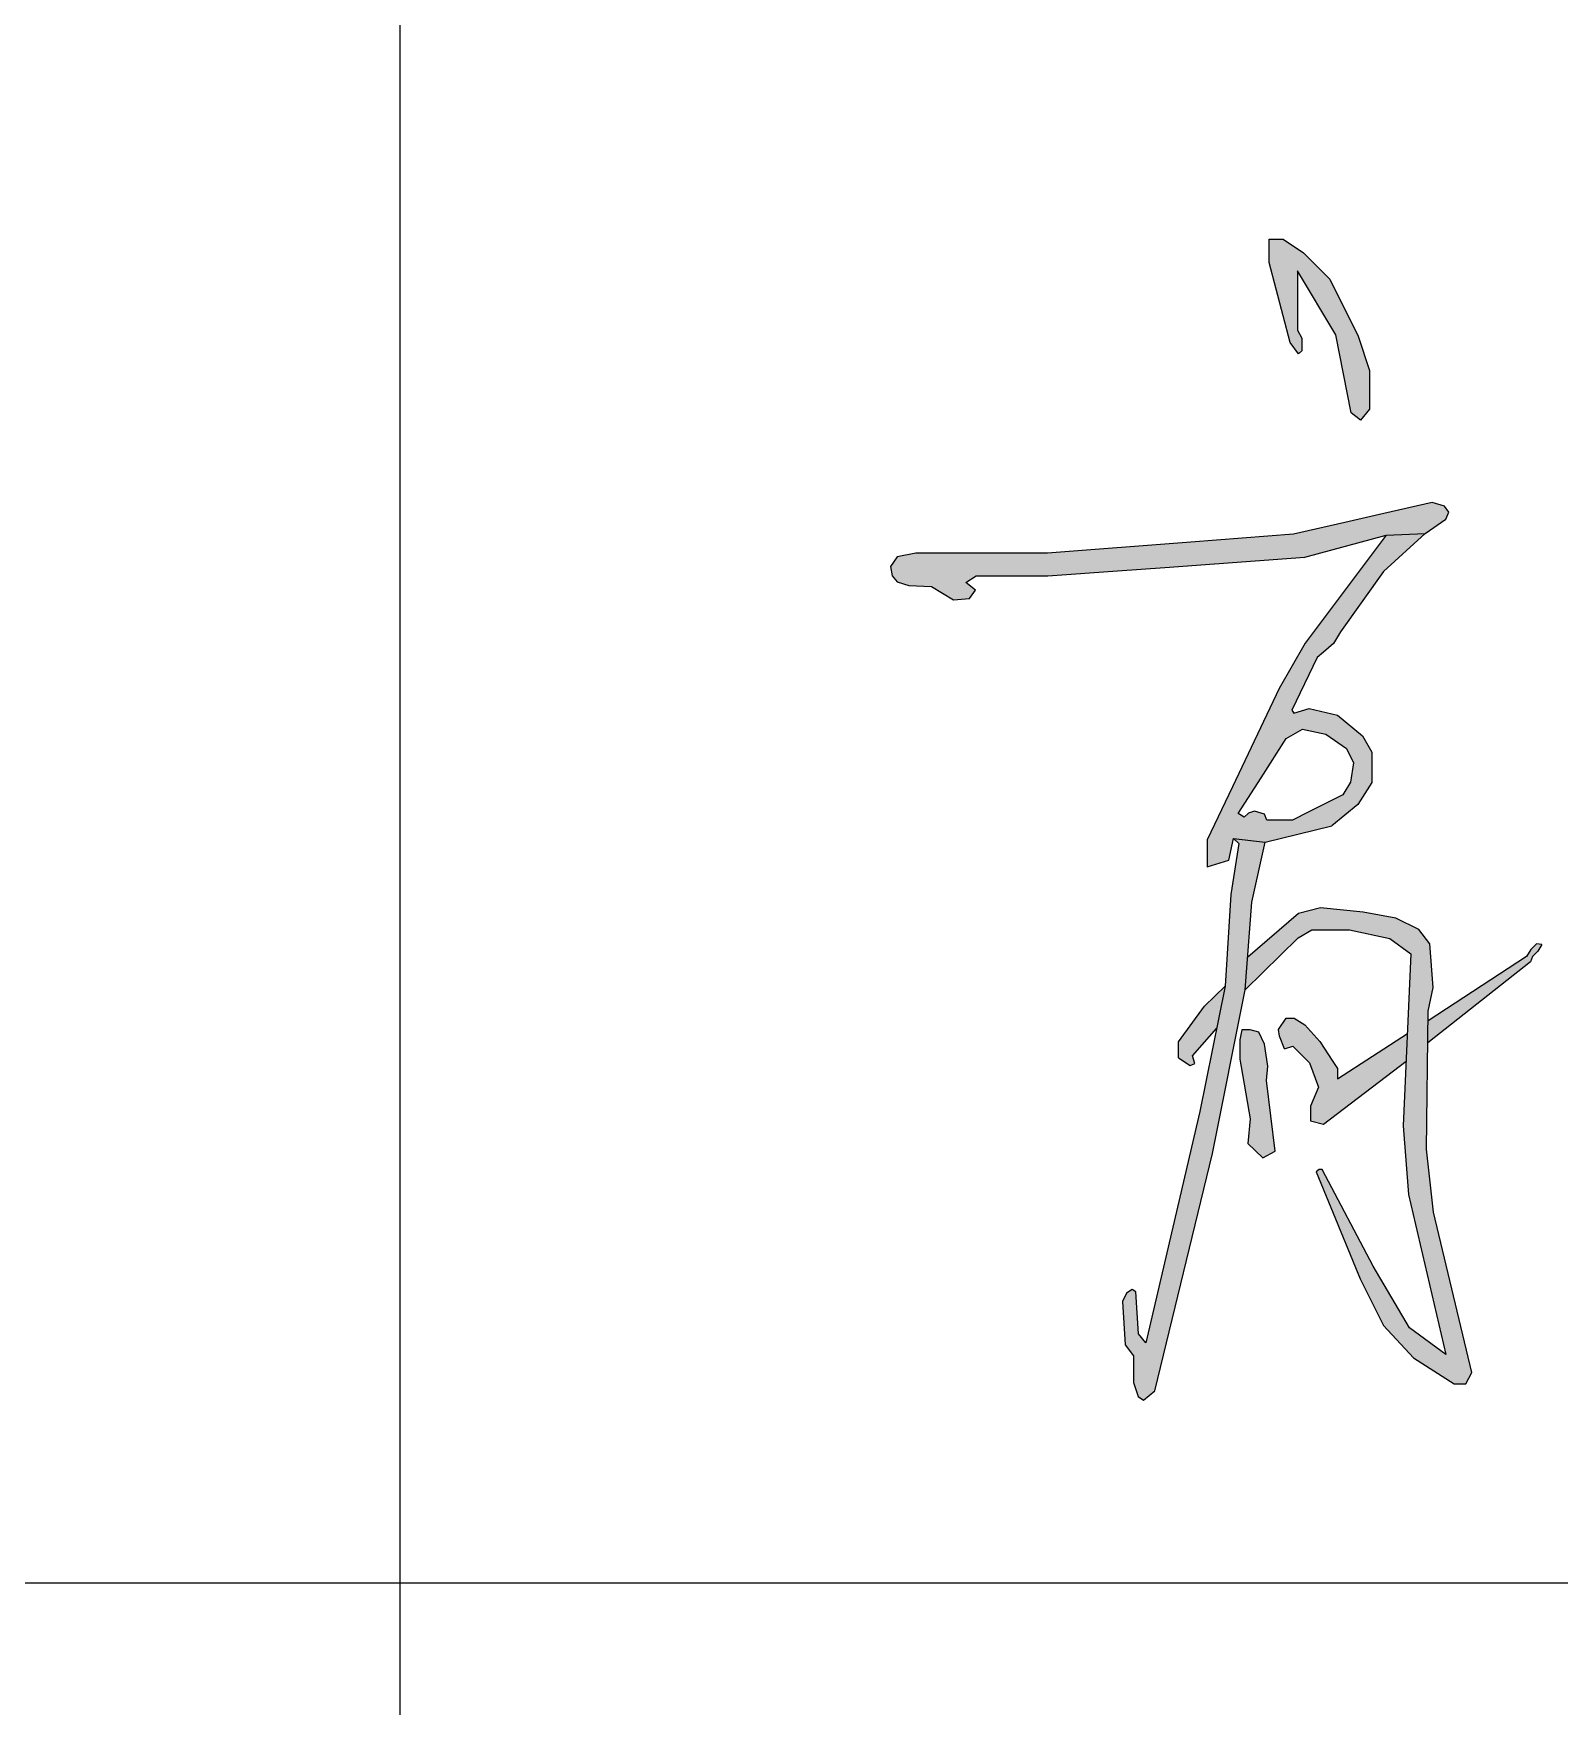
# Model space of a CAD drawing. Extents: x -417156 to 1571408, y 205758 to 1045562.
# Drawn here: x 1565358 to 1567233, y 788804 to 790860 of the extents above; entities that cross this region are included whole.
import ezdxf

# ---------------------------------------------------------------- set-up
doc = ezdxf.new("R2010")
doc.units = 0
doc.header["$LTSCALE"] = 1000
doc.header["$MEASUREMENT"] = 0
doc.layers.get('0').update_dxf_attribs({"linetype": 'CONTINUOUS'})
doc.layers.add('PUB_TITLE', color=4, linetype='CONTINUOUS')

msp = doc.modelspace()

# ---------------------------------------------------------------- hatches: boundary and pattern name
h = msp.add_hatch(color=256)
h.paths.add_polyline_path([(1566918.3, 790590.9), (1566893.1, 790607.5), (1566876, 790607.5), (1566876, 790578.9), (1566901.6, 790480.7), (1566911.9, 790466.6), (1566916.2, 790470.4), (1566916.2, 790475.9), (1566916.2, 790486.1), (1566910.7, 790495.9), (1566910.7, 790516.8), (1566910.7, 790568.8), (1566958, 790490.1), (1566976.8, 790394.3), (1566988.3, 790385.3), (1566999.1, 790398.7), (1566999.1, 790446.1), (1566985.4, 790488.4), (1566950.4, 790558.4)])
h.paths.add_polyline_path([(1567019.7, 790243.8), (1567067.5, 790245.8), (1567092.9, 790263.5), (1567096.9, 790272.2), (1567091.5, 790279.6), (1567076.2, 790284), (1567016.8, 790270.4), (1566969.1, 790259.5), (1566906, 790245.1), (1566779.5, 790235.3), (1566603.7, 790221.6), (1566441.8, 790221.6), (1566419, 790217), (1566410.7, 790205.5), (1566412.6, 790193.8), (1566418.8, 790186.5), (1566433.3, 790181.8), (1566461, 790180.6), (1566488.1, 790164.4), (1566507.6, 790165.8), (1566515.2, 790176.3), (1566503.3, 790185.8), (1566516.1, 790193.8), (1566604.1, 790193.8), (1566689.7, 790200), (1566747.6, 790204.2), (1566919.9, 790216.6)])
h.paths.add_polyline_path([(1566935, 790093.5), (1566942.5, 790099.9), (1566955.1, 790110.7), (1566963.5, 790125.1), (1567016.3, 790199), (1567067.5, 790245.8), (1567019.7, 790243.8), (1566920.3, 790111.2), (1566888.3, 790055.2), (1566830.8, 789934.5), (1566799.7, 789869.3), (1566799.7, 789836.4), (1566826.5, 789844.5), (1566832.1, 789871.1), (1566870.9, 789866.7), (1566952.8, 789886.8), (1566984.7, 789913), (1567002.1, 789939.9), (1567002.1, 789977.1), (1566990.5, 789997.4), (1566959.9, 790022.7), (1566924.9, 790030.6), (1566906.3, 790025.2), (1566903.8, 790028.6)])
h.paths.add_polyline_path([(1566917, 790005.4), (1566945.5, 789999.2), (1566971.1, 789981.6), (1566979.4, 789964.2), (1566975.9, 789940.4), (1566966.5, 789924.6), (1566946.1, 789914.4), (1566924.7, 789903.7), (1566904.4, 789893.6), (1566873.2, 789893.6), (1566870.4, 789901), (1566858, 789904.7), (1566850.5, 789902.1), (1566845.3, 789897.2), (1566837.9, 789901.9), (1566865.9, 789945.6), (1566897, 789994.1)], flags=16)
h.paths.add_polyline_path([(1566854.7, 789792.7), (1566870.9, 789866.7), (1566832.1, 789871.1), (1566838.8, 789864.7), (1566828.7, 789802.3), (1566822, 789689.6), (1566790.9, 789535.5), (1566724.2, 789251.4), (1566715.3, 789262.4), (1566712.3, 789313.8), (1566707.5, 789317), (1566700.7, 789312.2), (1566695.6, 789301.9), (1566699.1, 789248.6), (1566709.1, 789235.4), (1566709.1, 789202.6), (1566715, 789185.3), (1566721.5, 789180.9), (1566735.3, 789192.1), (1566806.1, 789484.1), (1566846.6, 789684.9)])
h.paths.add_polyline_path([(1567031.7, 789773.3), (1566991.4, 789780.6), (1566939.2, 789786), (1566911.9, 789778.7), (1566849.6, 789725.2), (1566846.6, 789684.9), (1566911.6, 789748.9), (1566928.2, 789758.8), (1566974.6, 789758.8), (1567024.2, 789748), (1567050.1, 789729.3), (1567040.7, 789517.8), (1567047.2, 789433.6), (1567093.1, 789237), (1567048.5, 789269.5), (1567003.9, 789345.3), (1566941.2, 789464.2), (1566937.4, 789464.4), (1566933.8, 789461.3), (1566987.7, 789329.8), (1567016.6, 789272.7), (1567053.4, 789233), (1567103.1, 789200.7), (1567117.6, 789200.7), (1567125, 789214.6), (1567077.7, 789411.8), (1567069.1, 789489.2), (1567071.3, 789658.9), (1567077.3, 789688), (1567073.5, 789741.5), (1567059.9, 789759.4)])
h.paths.add_polyline_path([(1566822, 789689.6), (1566796.6, 789664.9), (1566764.4, 789621.3), (1566764.4, 789601.3), (1566779, 789592), (1566784.4, 789594.4), (1566781.6, 789604.1), (1566793.6, 789617.6), (1566811.5, 789637.9)], flags=17)
h.paths.add_polyline_path([(1567044.2, 789597.4), (1567045.8, 789631.5), (1566960, 789575.8), (1566960, 789588.2), (1566954.3, 789597), (1566938.3, 789621.7), (1566919.6, 789642.2), (1566906.6, 789650.1), (1566896.9, 789650.1), (1566887.6, 789636.2), (1566888.5, 789628), (1566894.8, 789612.5), (1566905.2, 789615.9), (1566925.4, 789595.3), (1566936.6, 789565.6), (1566926.7, 789542.3), (1566926.7, 789524.2), (1566942.8, 789519.9)], flags=17)
h.paths.add_polyline_path([(1566872.8, 789573.8), (1566874.2, 789591.2), (1566870.1, 789618.3), (1566863.3, 789632.9), (1566852.5, 789635.9), (1566842.2, 789635.9), (1566840, 789623.5), (1566840, 789599.9), (1566852.4, 789526.6), (1566849.8, 789496.1), (1566868, 789478.5), (1566883.5, 789487)])
h.paths.add_polyline_path([(1567197, 789719.3), (1567199.3, 789726.1), (1567206.2, 789732.4), (1567211.1, 789740.6), (1567204.6, 789741.5), (1567197.3, 789734.8), (1567192, 789726.2), (1567071.1, 789647.1), (1567070.8, 789619.9)])
for color, points in [(250, [(1566918.3, 790590.9), (1566893.1, 790607.5), (1566876, 790607.5), (1566876, 790578.9), (1566901.6, 790480.7), (1566911.9, 790466.6), (1566916.2, 790470.4), (1566916.2, 790475.9), (1566916.2, 790486.1), (1566910.7, 790495.9), (1566910.7, 790516.8), (1566910.7, 790568.8), (1566958, 790490.1), (1566976.8, 790394.3), (1566988.3, 790385.3), (1566999.1, 790398.7), (1566999.1, 790446.1), (1566985.4, 790488.4), (1566950.4, 790558.4)]), (256, [(1566410.7, 790205.5), (1566412.6, 790193.8), (1566418.8, 790186.5), (1566433.3, 790181.8), (1566461, 790180.6), (1566488.1, 790164.4), (1566507.6, 790165.8), (1566515.2, 790176.3), (1566503.3, 790185.8), (1566516.1, 790193.8), (1566604.1, 790193.8), (1566689.7, 790200), (1566747.6, 790204.2), (1566919.9, 790216.6), (1567019.7, 790243.8), (1567067.5, 790245.8), (1567092.9, 790263.5), (1567096.9, 790272.2), (1567091.5, 790279.6), (1567076.2, 790284), (1567016.8, 790270.4), (1566969.1, 790259.5), (1566906, 790245.1), (1566779.5, 790235.3), (1566603.7, 790221.6), (1566441.8, 790221.6), (1566419, 790217)]), (256, [(1567071.1, 789647.1), (1567070.8, 789619.9), (1567197, 789719.3), (1567199.3, 789726.1), (1567206.2, 789732.4), (1567211.1, 789740.6), (1567204.6, 789741.5), (1567197.3, 789734.8), (1567192, 789726.2)])]:
    msp.add_hatch(color=color).paths.add_polyline_path(points)
h = msp.add_hatch(color=250)
h.paths.add_polyline_path([(1566747.6, 790204.2), (1566919.9, 790216.6), (1567019.7, 790243.8), (1567067.5, 790245.8), (1567092.9, 790263.5), (1567096.9, 790272.2), (1567091.5, 790279.6), (1567076.2, 790284), (1567016.8, 790270.4), (1566969.1, 790259.5), (1566906, 790245.1), (1566779.5, 790235.3), (1566603.7, 790221.6), (1566441.8, 790221.6), (1566419, 790217), (1566410.7, 790205.5), (1566412.6, 790193.8), (1566418.8, 790186.5), (1566433.3, 790181.8), (1566461, 790180.6), (1566488.1, 790164.4), (1566507.6, 790165.8), (1566515.2, 790176.3), (1566503.3, 790185.8), (1566516.1, 790193.8), (1566604.1, 790193.8), (1566689.7, 790200)])
h.paths.add_polyline_path([(1567016.3, 790199), (1567067.5, 790245.8), (1567019.7, 790243.8), (1566920.3, 790111.2), (1566888.3, 790055.2), (1566830.8, 789934.5), (1566799.7, 789869.3), (1566799.7, 789836.4), (1566826.5, 789844.5), (1566832.1, 789871.1), (1566870.9, 789866.7), (1566952.8, 789886.8), (1566984.7, 789913), (1567002.1, 789939.9), (1567002.1, 789977.1), (1566990.5, 789997.4), (1566959.9, 790022.7), (1566924.9, 790030.6), (1566906.3, 790025.2), (1566903.8, 790028.6), (1566935, 790093.5), (1566942.5, 790099.9), (1566955.1, 790110.7), (1566963.5, 790125.1)])
h.paths.add_polyline_path([(1566945.5, 789999.2), (1566971.1, 789981.6), (1566979.4, 789964.2), (1566975.9, 789940.4), (1566966.5, 789924.6), (1566946.1, 789914.4), (1566924.7, 789903.7), (1566904.4, 789893.6), (1566873.2, 789893.6), (1566870.4, 789901), (1566858, 789904.7), (1566850.5, 789902.1), (1566845.3, 789897.2), (1566837.9, 789901.9), (1566865.9, 789945.6), (1566897, 789994.1), (1566917, 790005.4)], flags=16)
h.paths.add_polyline_path([(1566870.9, 789866.7), (1566832.1, 789871.1), (1566838.8, 789864.7), (1566828.7, 789802.3), (1566822, 789689.6), (1566790.9, 789535.5), (1566724.2, 789251.4), (1566715.3, 789262.4), (1566712.3, 789313.8), (1566707.5, 789317), (1566700.7, 789312.2), (1566695.6, 789301.9), (1566699.1, 789248.6), (1566709.1, 789235.4), (1566709.1, 789202.6), (1566715, 789185.3), (1566721.5, 789180.9), (1566735.3, 789192.1), (1566806.1, 789484.1), (1566846.6, 789684.9), (1566854.7, 789792.7)])
h.paths.add_polyline_path([(1566822, 789689.6), (1566796.6, 789664.9), (1566764.4, 789621.3), (1566764.4, 789601.3), (1566779, 789592), (1566784.4, 789594.4), (1566781.6, 789604.1), (1566793.6, 789617.6), (1566811.5, 789637.9)], flags=17)
h.paths.add_polyline_path([(1567031.7, 789773.3), (1566991.4, 789780.6), (1566939.2, 789786), (1566911.9, 789778.7), (1566849.6, 789725.2), (1566846.6, 789684.9), (1566911.6, 789748.9), (1566928.2, 789758.8), (1566974.6, 789758.8), (1567024.2, 789748), (1567050.1, 789729.3), (1567040.7, 789517.8), (1567047.2, 789433.6), (1567093.1, 789237), (1567048.5, 789269.5), (1567003.9, 789345.3), (1566941.2, 789464.2), (1566937.4, 789464.4), (1566933.8, 789461.3), (1566987.7, 789329.8), (1567016.6, 789272.7), (1567053.4, 789233), (1567103.1, 789200.7), (1567117.6, 789200.7), (1567125, 789214.6), (1567077.7, 789411.8), (1567069.1, 789489.2), (1567071.3, 789658.9), (1567077.3, 789688), (1567073.5, 789741.5), (1567059.9, 789759.4)])
h.paths.add_polyline_path([(1566954.3, 789597), (1566938.3, 789621.7), (1566919.6, 789642.2), (1566906.6, 789650.1), (1566896.9, 789650.1), (1566887.6, 789636.2), (1566888.5, 789628), (1566894.8, 789612.5), (1566905.2, 789615.9), (1566925.4, 789595.3), (1566936.6, 789565.6), (1566926.7, 789542.3), (1566926.7, 789524.2), (1566942.8, 789519.9), (1567044.2, 789597.4), (1567045.8, 789631.5), (1566960, 789575.8), (1566960, 789588.2)], flags=17)
h.paths.add_polyline_path([(1567197, 789719.3), (1567199.3, 789726.1), (1567206.2, 789732.4), (1567211.1, 789740.6), (1567204.6, 789741.5), (1567197.3, 789734.8), (1567192, 789726.2), (1567071.1, 789647.1), (1567070.8, 789619.9)])
h.paths.add_polyline_path([(1566874.2, 789591.2), (1566870.1, 789618.3), (1566863.3, 789632.9), (1566852.5, 789635.9), (1566842.2, 789635.9), (1566840, 789623.5), (1566840, 789599.9), (1566852.4, 789526.6), (1566849.8, 789496.1), (1566868, 789478.5), (1566883.5, 789487), (1566872.8, 789573.8)])
h = msp.add_hatch(color=256)
h.paths.add_polyline_path([(1566903.8, 790028.6), (1566935, 790093.5), (1566942.5, 790099.9), (1566955.1, 790110.7), (1566963.5, 790125.1), (1567016.3, 790199), (1567067.5, 790245.8), (1567019.7, 790243.8), (1566920.3, 790111.2), (1566888.3, 790055.2), (1566830.8, 789934.5), (1566799.7, 789869.3), (1566799.7, 789836.4), (1566826.5, 789844.5), (1566832.1, 789871.1), (1566870.9, 789866.7), (1566952.8, 789886.8), (1566984.7, 789913), (1567002.1, 789939.9), (1567002.1, 789977.1), (1566990.5, 789997.4), (1566959.9, 790022.7), (1566924.9, 790030.6), (1566906.3, 790025.2)])
h.paths.add_polyline_path([(1566917, 790005.4), (1566945.5, 789999.2), (1566971.1, 789981.6), (1566979.4, 789964.2), (1566975.9, 789940.4), (1566966.5, 789924.6), (1566946.1, 789914.4), (1566924.7, 789903.7), (1566904.4, 789893.6), (1566873.2, 789893.6), (1566870.4, 789901), (1566858, 789904.7), (1566850.5, 789902.1), (1566845.3, 789897.2), (1566837.9, 789901.9), (1566865.9, 789945.6), (1566897, 789994.1)], flags=16)
h.paths.add_polyline_path([(1566870.9, 789866.7), (1566832.1, 789871.1), (1566838.8, 789864.7), (1566828.7, 789802.3), (1566822, 789689.6), (1566790.9, 789535.5), (1566724.2, 789251.4), (1566715.3, 789262.4), (1566712.3, 789313.8), (1566707.5, 789317), (1566700.7, 789312.2), (1566695.6, 789301.9), (1566699.1, 789248.6), (1566709.1, 789235.4), (1566709.1, 789202.6), (1566715, 789185.3), (1566721.5, 789180.9), (1566735.3, 789192.1), (1566806.1, 789484.1), (1566846.6, 789684.9), (1566854.7, 789792.7)])
h.paths.add_polyline_path([(1566911.6, 789748.9), (1566928.2, 789758.8), (1566974.6, 789758.8), (1567024.2, 789748), (1567050.1, 789729.3), (1567040.7, 789517.8), (1567047.2, 789433.6), (1567093.1, 789237), (1567048.5, 789269.5), (1567003.9, 789345.3), (1566941.2, 789464.2), (1566937.4, 789464.4), (1566933.8, 789461.3), (1566987.7, 789329.8), (1567016.6, 789272.7), (1567053.4, 789233), (1567103.1, 789200.7), (1567117.6, 789200.7), (1567125, 789214.6), (1567077.7, 789411.8), (1567069.1, 789489.2), (1567071.3, 789658.9), (1567077.3, 789688), (1567073.5, 789741.5), (1567059.9, 789759.4), (1567031.7, 789773.3), (1566991.4, 789780.6), (1566939.2, 789786), (1566911.9, 789778.7), (1566849.6, 789725.2), (1566846.6, 789684.9)])
h.paths.add_polyline_path([(1566822, 789689.6), (1566796.6, 789664.9), (1566764.4, 789621.3), (1566764.4, 789601.3), (1566779, 789592), (1566784.4, 789594.4), (1566781.6, 789604.1), (1566793.6, 789617.6), (1566811.5, 789637.9)], flags=17)
h.paths.add_polyline_path([(1566872.8, 789573.8), (1566874.2, 789591.2), (1566870.1, 789618.3), (1566863.3, 789632.9), (1566852.5, 789635.9), (1566842.2, 789635.9), (1566840, 789623.5), (1566840, 789599.9), (1566852.4, 789526.6), (1566849.8, 789496.1), (1566868, 789478.5), (1566883.5, 789487)])
h.paths.add_polyline_path([(1567044.2, 789597.4), (1567045.8, 789631.5), (1566960, 789575.8), (1566960, 789588.2), (1566954.3, 789597), (1566938.3, 789621.7), (1566919.6, 789642.2), (1566906.6, 789650.1), (1566896.9, 789650.1), (1566887.6, 789636.2), (1566888.5, 789628), (1566894.8, 789612.5), (1566905.2, 789615.9), (1566925.4, 789595.3), (1566936.6, 789565.6), (1566926.7, 789542.3), (1566926.7, 789524.2), (1566942.8, 789519.9)], flags=17)

# ---------------------------------------------------------------- linework, layer by layer
for p, q in [((1566876, 790578.9), (1566876, 790607.5)), ((1566876, 790607.5), (1566893.1, 790607.5)), ((1566893.1, 790607.5), (1566918.3, 790590.9)), ((1566901.6, 790480.7), (1566876, 790578.9)), ((1566918.3, 790590.9), (1566950.4, 790558.4)), ((1566958, 790490.1), (1566910.7, 790568.8)), ((1566910.7, 790568.8), (1566910.7, 790516.8)), ((1566950.4, 790558.4), (1566985.4, 790488.4)), ((1566910.7, 790516.8), (1566910.7, 790495.9)), ((1566910.7, 790495.9), (1566916.2, 790486.1)), ((1566911.9, 790466.6), (1566901.6, 790480.7)), ((1566916.2, 790486.1), (1566916.2, 790475.9)), ((1566916.2, 790475.9), (1566916.2, 790470.4)), ((1566976.8, 790394.3), (1566958, 790490.1)), ((1566985.4, 790488.4), (1566999.1, 790446.1)), ((1566916.2, 790470.4), (1566911.9, 790466.6)), ((1566999.1, 790446.1), (1566999.1, 790398.7)), ((1566988.3, 790385.3), (1566976.8, 790394.3)), ((1566999.1, 790398.7), (1566988.3, 790385.3)), ((1567016.8, 790270.4), (1566969.1, 790259.5)), ((1567076.2, 790284), (1567016.8, 790270.4)), ((1567091.5, 790279.6), (1567076.2, 790284)), ((1567096.9, 790272.2), (1567091.5, 790279.6)), ((1567092.9, 790263.5), (1567096.9, 790272.2)), ((1566969.1, 790259.5), (1566906, 790245.1)), ((1567067.5, 790245.8), (1567092.9, 790263.5)), ((1566779.5, 790235.3), (1566603.7, 790221.6)), ((1566906, 790245.1), (1566779.5, 790235.3)), ((1566919.9, 790216.6), (1567019.7, 790243.8)), ((1567019.7, 790243.8), (1566920.3, 790111.2)), ((1567067.5, 790245.8), (1567016.3, 790199)), ((1567019.7, 790243.8), (1567067.5, 790245.8)), ((1566419, 790217), (1566410.7, 790205.5)), ((1566441.8, 790221.6), (1566419, 790217)), ((1566603.7, 790221.6), (1566441.8, 790221.6)), ((1566747.6, 790204.2), (1566919.9, 790216.6)), ((1566410.7, 790205.5), (1566412.6, 790193.8)), ((1566412.6, 790193.8), (1566418.8, 790186.5)), ((1566418.8, 790186.5), (1566433.3, 790181.8)), ((1566503.3, 790185.8), (1566516.1, 790193.8)), ((1566515.2, 790176.3), (1566503.3, 790185.8)), ((1566516.1, 790193.8), (1566604.1, 790193.8)), ((1566604.1, 790193.8), (1566689.7, 790200)), ((1566689.7, 790200), (1566747.6, 790204.2)), ((1567016.3, 790199), (1566963.5, 790125.1)), ((1566433.3, 790181.8), (1566461, 790180.6)), ((1566461, 790180.6), (1566488.1, 790164.4)), ((1566488.1, 790164.4), (1566507.6, 790165.8)), ((1566507.6, 790165.8), (1566515.2, 790176.3)), ((1566963.5, 790125.1), (1566955.1, 790110.7)), ((1566920.3, 790111.2), (1566888.3, 790055.2)), ((1566955.1, 790110.7), (1566942.5, 790099.9)), ((1566935, 790093.5), (1566903.8, 790028.6)), ((1566942.5, 790099.9), (1566935, 790093.5)), ((1566888.3, 790055.2), (1566830.8, 789934.5)), ((1566903.8, 790028.6), (1566906.3, 790025.2)), ((1566906.3, 790025.2), (1566924.9, 790030.6)), ((1566924.9, 790030.6), (1566959.9, 790022.7)), ((1566959.9, 790022.7), (1566990.5, 789997.4)), ((1566897, 789994.1), (1566917, 790005.4)), ((1566917, 790005.4), (1566945.5, 789999.2)), ((1566865.9, 789945.6), (1566897, 789994.1)), ((1566945.5, 789999.2), (1566971.1, 789981.6)), ((1566971.1, 789981.6), (1566979.4, 789964.2)), ((1566990.5, 789997.4), (1567002.1, 789977.1)), ((1566979.4, 789964.2), (1566975.9, 789940.4)), ((1567002.1, 789977.1), (1567002.1, 789939.9)), ((1566837.9, 789901.9), (1566865.9, 789945.6)), ((1566975.9, 789940.4), (1566966.5, 789924.6)), ((1567002.1, 789939.9), (1566984.7, 789913)), ((1566830.8, 789934.5), (1566799.7, 789869.3)), ((1566966.5, 789924.6), (1566946.1, 789914.4)), ((1566845.3, 789897.2), (1566837.9, 789901.9)), ((1566850.5, 789902.1), (1566845.3, 789897.2)), ((1566858, 789904.7), (1566850.5, 789902.1)), ((1566870.4, 789901), (1566858, 789904.7)), ((1566873.2, 789893.6), (1566870.4, 789901)), ((1566924.7, 789903.7), (1566904.4, 789893.6)), ((1566946.1, 789914.4), (1566924.7, 789903.7)), ((1566984.7, 789913), (1566952.8, 789886.8)), ((1566870.9, 789866.7), (1566952.8, 789886.8)), ((1566904.4, 789893.6), (1566873.2, 789893.6)), ((1566799.7, 789869.3), (1566799.7, 789836.4)), ((1566826.5, 789844.5), (1566832.1, 789871.1)), ((1566838.8, 789864.7), (1566828.7, 789802.3)), ((1566832.1, 789871.1), (1566870.9, 789866.7)), ((1566832.1, 789871.1), (1566838.8, 789864.7)), ((1566854.7, 789792.7), (1566870.9, 789866.7)), ((1566799.7, 789836.4), (1566826.5, 789844.5)), ((1566828.7, 789802.3), (1566822, 789689.6)), ((1566846.6, 789684.9), (1566854.7, 789792.7)), ((1566911.9, 789778.7), (1566849.6, 789725.2)), ((1566939.2, 789786), (1566911.9, 789778.7)), ((1566991.4, 789780.6), (1566939.2, 789786)), ((1567031.7, 789773.3), (1566991.4, 789780.6)), ((1566911.6, 789748.9), (1566928.2, 789758.8)), ((1566928.2, 789758.8), (1566974.6, 789758.8)), ((1566974.6, 789758.8), (1567024.2, 789748)), ((1567059.9, 789759.4), (1567031.7, 789773.3)), ((1567073.5, 789741.5), (1567059.9, 789759.4)), ((1566846.6, 789684.9), (1566911.6, 789748.9)), ((1567024.2, 789748), (1567050.1, 789729.3)), ((1567077.3, 789688), (1567073.5, 789741.5)), ((1567197.3, 789734.8), (1567192, 789726.2)), ((1567204.6, 789741.5), (1567197.3, 789734.8)), ((1567211.1, 789740.6), (1567204.6, 789741.5)), ((1567211.1, 789740.6), (1567206.2, 789732.4)), ((1567050.1, 789729.3), (1567040.7, 789517.8)), ((1567197, 789719.3), (1567070.8, 789619.9)), ((1567192, 789726.2), (1567071.1, 789647.1)), ((1567199.3, 789726.1), (1567197, 789719.3)), ((1567206.2, 789732.4), (1567199.3, 789726.1)), ((1566822, 789689.6), (1566790.9, 789535.5)), ((1566796.6, 789664.9), (1566822, 789689.6)), ((1566806.1, 789484.1), (1566846.6, 789684.9)), ((1567071.3, 789658.9), (1567077.3, 789688)), ((1566764.4, 789621.3), (1566796.6, 789664.9)), ((1567069.1, 789489.2), (1567071.3, 789658.9)), ((1566793.6, 789617.6), (1566811.5, 789637.9)), ((1566842.2, 789635.9), (1566840, 789623.5)), ((1566852.5, 789635.9), (1566842.2, 789635.9)), ((1566863.3, 789632.9), (1566852.5, 789635.9)), ((1566870.1, 789618.3), (1566863.3, 789632.9)), ((1566887.6, 789636.2), (1566896.9, 789650.1)), ((1566888.5, 789628), (1566887.6, 789636.2)), ((1566896.9, 789650.1), (1566906.6, 789650.1)), ((1566906.6, 789650.1), (1566919.6, 789642.2)), ((1566919.6, 789642.2), (1566938.3, 789621.7)), ((1566960, 789575.8), (1567045.8, 789631.5)), ((1566764.4, 789601.3), (1566764.4, 789621.3)), ((1566781.6, 789604.1), (1566793.6, 789617.6)), ((1566840, 789623.5), (1566840, 789599.9)), ((1566874.2, 789591.2), (1566870.1, 789618.3)), ((1566894.8, 789612.5), (1566888.5, 789628)), ((1566894.8, 789612.5), (1566905.2, 789615.9)), ((1566905.2, 789615.9), (1566925.4, 789595.3)), ((1566938.3, 789621.7), (1566954.3, 789597)), ((1566764.4, 789601.3), (1566779, 789592)), ((1566779, 789592), (1566784.4, 789594.4)), ((1566784.4, 789594.4), (1566781.6, 789604.1)), ((1566840, 789599.9), (1566852.4, 789526.6)), ((1566872.8, 789573.8), (1566874.2, 789591.2)), ((1566925.4, 789595.3), (1566936.6, 789565.6)), ((1566942.8, 789519.9), (1567044.2, 789597.4)), ((1566954.3, 789597), (1566960, 789588.2)), ((1566883.5, 789487), (1566872.8, 789573.8)), ((1566960, 789588.2), (1566960, 789575.8)), ((1566936.6, 789565.6), (1566926.7, 789542.3)), ((1566790.9, 789535.5), (1566724.2, 789251.4)), ((1566926.7, 789542.3), (1566926.7, 789524.2)), ((1566852.4, 789526.6), (1566849.8, 789496.1)), ((1566926.7, 789524.2), (1566942.8, 789519.9)), ((1567040.7, 789517.8), (1567047.2, 789433.6)), ((1566849.8, 789496.1), (1566868, 789478.5)), ((1566868, 789478.5), (1566883.5, 789487)), ((1567077.7, 789411.8), (1567069.1, 789489.2)), ((1566735.3, 789192.1), (1566806.1, 789484.1)), ((1566937.4, 789464.4), (1566933.8, 789461.3)), ((1566933.8, 789461.3), (1566987.7, 789329.8)), ((1566941.2, 789464.2), (1566937.4, 789464.4)), ((1567003.9, 789345.3), (1566941.2, 789464.2)), ((1567047.2, 789433.6), (1567093.1, 789237)), ((1567125, 789214.6), (1567077.7, 789411.8)), ((1567048.5, 789269.5), (1567003.9, 789345.3)), ((1566987.7, 789329.8), (1567016.6, 789272.7)), ((1566700.7, 789312.2), (1566695.6, 789301.9)), ((1566695.6, 789301.9), (1566699.1, 789248.6)), ((1566707.5, 789317), (1566700.7, 789312.2)), ((1566712.3, 789313.8), (1566707.5, 789317)), ((1566715.3, 789262.4), (1566712.3, 789313.8)), ((1566724.2, 789251.4), (1566715.3, 789262.4)), ((1567016.6, 789272.7), (1567053.4, 789233)), ((1567093.1, 789237), (1567048.5, 789269.5)), ((1566699.1, 789248.6), (1566709.1, 789235.4)), ((1566709.1, 789235.4), (1566709.1, 789202.6)), ((1567053.4, 789233), (1567103.1, 789200.7)), ((1566709.1, 789202.6), (1566715, 789185.3)), ((1567103.1, 789200.7), (1567117.6, 789200.7)), ((1567117.6, 789200.7), (1567125, 789214.6)), ((1566715, 789185.3), (1566721.5, 789180.9)), ((1566721.5, 789180.9), (1566735.3, 789192.1))]:
    msp.add_line(p, q)
at = {"layer": 'PUB_TITLE', "color": 4}
for p, q in [((1565808.3, 780956.2), (1565808.3, 794956.2)), ((1558408.4, 788956.2), (1569408.4, 788956.2))]:
    msp.add_line(p, q, dxfattribs=at)

doc.saveas('drawing.dxf')
